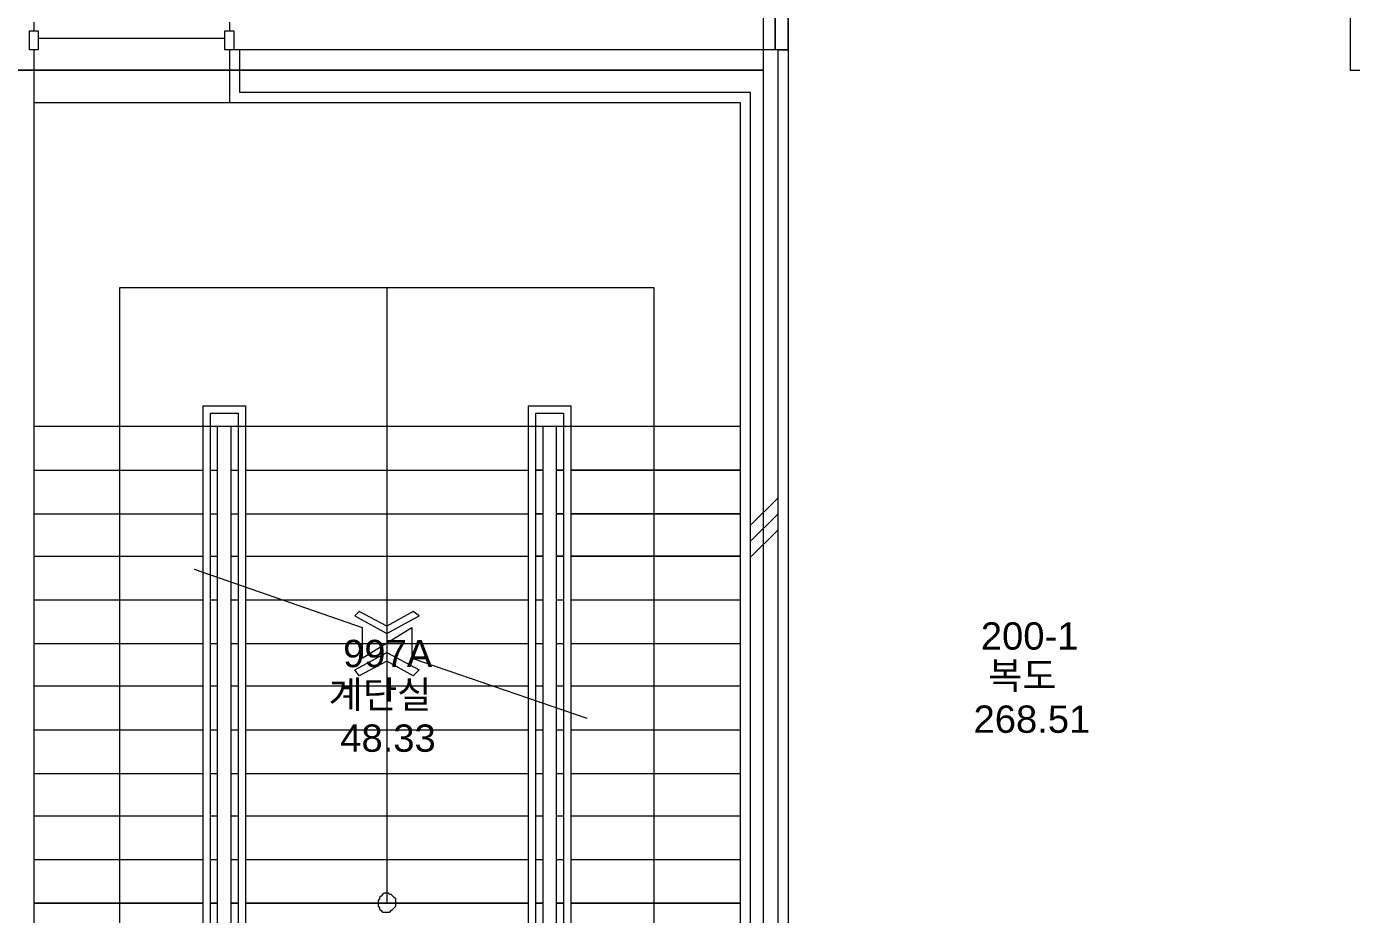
# Model space of a CAD drawing. Header units: millimetres. Extents: x -750 to 104995, y 68 to 66109.
# Drawn here: x 66581 to 76070, y 31411 to 37772 of the extents above; entities that cross this region are included whole.
import ezdxf

# ---------------------------------------------------------------- set-up
doc = ezdxf.new("R2010")
doc.units = ezdxf.units.MM
doc.layers.add('PDF_문자', color=7, linetype='Continuous')
doc.layers.add('PDF_형상', color=7, linetype='Continuous')
doc.styles.add('PDF 맑은고딕Semilight', font='Arial.ttf')

msp = doc.modelspace()

# ---------------------------------------------------------------- linework, layer by layer
at = {"layer": 'PDF_형상', "lineweight": 5}
for points in [[(25648.9, 37458), (54459.3, 37458), (61460.8, 37458), (62464, 37458), (66466.3, 37458), (71858.4, 37458), (71858.4, 38753.8), (71858.4, 42150.1), (76059.3, 41408.1), (76059.3, 38753.8), (76059.3, 37458), (78859.9, 37458), (82862.2, 37458), (84920.9, 37458), (84920.9, 34020), (84920.9, 28502.5), (90469.8, 28502.5), (90469.8, 24447.9), (90469.8, 16401.4), (85286.6, 16401.4), (79664.5, 16401.4), (79664.5, 23580.5), (79675, 23580.5)], [(72036.1, 37604.3), (71962.9, 37604.3), (72036.1, 37604.3), (72036.1, 42066.5), (72036.1, 37604.3), (72036.1, 30926.8), (72015.2, 30926.8), (72036.1, 30926.8)], [(18250.3, 28502.5), (71858.4, 28502.5), (71858.4, 38753.8), (76059.3, 38753.8), (76059.3, 37458), (78859.9, 37458), (78859.9, 34020), (76268.3, 34020), (76268.3, 28502.5), (83269.8, 28502.5), (83269.8, 26025.8)], [(66633.5, 37802.9), (66633.5, 37740.2)], [(68033.8, 37802.9), (68033.8, 37740.2)], [(66664.8, 37687.9), (68002.4, 37687.9)], [(66633.5, 37604.3), (66633.5, 28324.8), (62683.4, 28324.8), (62683.4, 29902.7), (62683.4, 28324.8), (66633.5, 28324.8)], [(68033.8, 37604.3), (68033.8, 37228.1)], [(71962.9, 31000), (71962.9, 37604.3), (68106.9, 37604.3), (68065.1, 37604.3)], [(68106.9, 37604.3), (68106.9, 37301.3), (71764.4, 37301.3), (71764.4, 30801.4), (71858.4, 30801.4), (71764.4, 30801.4), (71858.4, 30801.4), (71858.4, 31000), (71962.9, 31000), (71858.4, 31000), (71858.4, 30801.4), (71764.4, 30801.4)], [(66633.5, 37228.1), (68033.8, 37228.1), (71691.2, 37228.1), (71691.2, 30728.3), (71942, 30728.3), (71691.2, 30728.3)], [(67250, 30874.6), (67250, 35901), (71074.7, 35901), (71074.7, 30874.6)], [(69162.4, 35901), (69162.4, 31491.1)], [(66633.5, 34908.3), (71691.2, 34908.3)], [(67950.2, 30874.6), (67950.2, 34908.3)], [(68044.2, 34908.3), (68044.2, 30874.6)], [(70280.5, 30874.6), (70280.5, 34908.3)], [(70374.6, 34908.3), (70374.6, 30874.6)], [(66633.5, 34594.8), (67845.7, 34594.8)], [(67897.9, 34594.8), (67950.2, 34594.8)], [(68044.2, 34594.8), (68096.5, 34594.8)], [(68148.7, 34594.8), (70176, 34594.8)], [(71962.9, 34396.2), (71764.4, 34197.7)], [(66633.5, 34281.3), (67845.7, 34281.3)], [(67897.9, 34281.3), (67950.2, 34281.3)], [(68044.2, 34281.3), (68096.5, 34281.3)], [(68148.7, 34281.3), (70176, 34281.3)], [(71962.9, 34281.3), (71764.4, 34082.7)], [(71962.9, 34166.3), (71764.4, 33967.8)], [(66633.5, 33978.2), (67845.7, 33978.2)], [(67897.9, 33978.2), (67950.2, 33978.2)], [(68044.2, 33978.2), (68096.5, 33978.2)], [(68148.7, 33978.2), (70176, 33978.2)], [(67783, 33884.2), (68984.7, 33466.2), (68984.7, 33246.7), (69340, 33466.2), (69340, 33246.7), (70594, 32818.3)], [(66633.5, 33664.7), (67845.7, 33664.7)], [(67897.9, 33664.7), (67950.2, 33664.7)], [(68044.2, 33664.7), (68096.5, 33664.7)], [(68148.7, 33664.7), (70176, 33664.7)], [(70228.3, 33664.7), (70280.5, 33664.7)], [(70374.6, 33664.7), (70426.8, 33664.7)], [(70479.1, 33664.7), (71691.2, 33664.7)], [(66633.5, 33351.2), (67845.7, 33351.2)], [(67897.9, 33351.2), (67950.2, 33351.2)], [(68044.2, 33351.2), (68096.5, 33351.2)], [(68148.7, 33351.2), (70176, 33351.2)], [(70228.3, 33351.2), (70280.5, 33351.2)], [(70374.6, 33351.2), (70426.8, 33351.2)], [(70479.1, 33351.2), (71691.2, 33351.2)], [(66633.5, 33048.2), (67845.7, 33048.2)], [(67897.9, 33048.2), (67950.2, 33048.2)], [(68044.2, 33048.2), (68096.5, 33048.2)], [(68148.7, 33048.2), (70176, 33048.2)], [(70228.3, 33048.2), (70280.5, 33048.2)], [(70374.6, 33048.2), (70426.8, 33048.2)], [(70479.1, 33048.2), (71691.2, 33048.2)], [(66633.5, 32734.7), (67845.7, 32734.7)], [(67897.9, 32734.7), (67950.2, 32734.7)], [(68044.2, 32734.7), (68096.5, 32734.7)], [(68148.7, 32734.7), (70176, 32734.7)], [(70228.3, 32734.7), (70280.5, 32734.7)], [(70374.6, 32734.7), (70426.8, 32734.7)], [(70479.1, 32734.7), (71691.2, 32734.7)], [(66633.5, 32421.2), (67845.7, 32421.2)], [(67897.9, 32421.2), (67950.2, 32421.2)], [(68044.2, 32421.2), (68096.5, 32421.2)], [(68148.7, 32421.2), (70176, 32421.2)], [(70228.3, 32421.2), (70280.5, 32421.2)], [(70374.6, 32421.2), (70426.8, 32421.2)], [(70479.1, 32421.2), (71691.2, 32421.2)], [(66633.5, 32118.1), (67845.7, 32118.1)], [(67897.9, 32118.1), (67950.2, 32118.1)], [(68044.2, 32118.1), (68096.5, 32118.1)], [(68148.7, 32118.1), (70176, 32118.1)], [(70228.3, 32118.1), (70280.5, 32118.1)], [(70374.6, 32118.1), (70426.8, 32118.1)], [(70479.1, 32118.1), (71691.2, 32118.1)], [(66633.5, 31804.6), (67845.7, 31804.6)], [(67897.9, 31804.6), (67950.2, 31804.6)], [(68044.2, 31804.6), (68096.5, 31804.6)], [(68148.7, 31804.6), (70176, 31804.6)], [(70228.3, 31804.6), (70280.5, 31804.6)], [(70374.6, 31804.6), (70426.8, 31804.6)], [(70479.1, 31804.6), (71691.2, 31804.6)]]:
    msp.add_lwpolyline(points, dxfattribs=at)
for points in [[(71942, 42087.4), (71942, 37604.3)], [(66602.1, 37740.2), (66664.8, 37740.2), (66664.8, 37604.3), (66602.1, 37604.3)], [(68002.4, 37740.2), (68065.1, 37740.2), (68065.1, 37604.3), (68002.4, 37604.3)], [(66466.3, 33905.1), (66466.3, 28502.5), (71858.4, 28502.5), (71858.4, 37458), (66466.3, 37458)], [(67845.7, 35054.6), (68148.7, 35054.6), (68148.7, 30728.3), (67845.7, 30728.3)], [(70176, 35054.6), (70479.1, 35054.6), (70479.1, 30728.3), (70176, 30728.3)], [(67897.9, 35002.3), (68096.5, 35002.3), (68096.5, 30770.1), (67897.9, 30770.1)], [(70228.3, 35002.3), (70426.8, 35002.3), (70426.8, 30770.1), (70228.3, 30770.1)], [(70280.5, 34594.8), (70228.3, 34594.8)], [(70426.8, 34594.8), (70374.6, 34594.8)], [(71691.2, 34594.8), (70479.1, 34594.8)], [(70280.5, 34281.3), (70228.3, 34281.3)], [(70426.8, 34281.3), (70374.6, 34281.3)], [(71691.2, 34281.3), (70479.1, 34281.3)], [(70280.5, 33978.2), (70228.3, 33978.2)], [(70426.8, 33978.2), (70374.6, 33978.2)], [(71691.2, 33978.2), (70479.1, 33978.2)], [(69162.4, 33424.4), (69392.3, 33549.8), (69350.5, 33581.1), (69162.4, 33476.6), (68963.8, 33581.1), (68932.5, 33549.8)], [(69162.4, 33288.5), (69392.3, 33163.1), (69350.5, 33121.3), (69162.4, 33225.8), (68963.8, 33121.3), (68932.5, 33163.1)], [(69225.1, 31491.1), (69225.1, 31512), (69225.1, 31522.5), (69214.6, 31532.9), (69204.2, 31543.4), (69193.7, 31553.8), (69183.3, 31553.8), (69172.8, 31564.3), (69162.4, 31564.3), (69151.9, 31564.3), (69141.5, 31564.3), (69131, 31553.8), (69120.6, 31543.4), (69110.1, 31532.9), (69110.1, 31522.5), (69099.7, 31512), (69099.7, 31501.6), (69099.7, 31491.1), (69099.7, 31470.2), (69110.1, 31459.8), (69110.1, 31449.3), (69120.6, 31438.9), (69131, 31428.4), (69141.5, 31428.4), (69151.9, 31428.4), (69162.4, 31428.4), (69172.8, 31428.4), (69183.3, 31428.4), (69193.7, 31438.9), (69204.2, 31449.3), (69214.6, 31459.8), (69225.1, 31470.2), (69225.1, 31480.7)], [(67845.7, 31491.1), (66633.5, 31491.1)], [(67950.2, 31491.1), (67897.9, 31491.1)], [(68096.5, 31491.1), (68044.2, 31491.1)], [(70176, 31491.1), (68148.7, 31491.1)], [(70280.5, 31491.1), (70228.3, 31491.1)], [(70426.8, 31491.1), (70374.6, 31491.1)], [(71691.2, 31491.1), (70479.1, 31491.1)]]:
    msp.add_lwpolyline(points, close=True, dxfattribs=at)

# ---------------------------------------------------------------- texts
at = {"layer": 'PDF_문자', "char_height": 195.62, "attachment_point": 4, "style": 'PDF 맑은고딕Semilight'}
for s, insert in [('200-1', (73415.4, 33404.6)), ('997A', (68848.7, 33279.1)), ('복도', (73467.6, 33112)), ('계단실', (68744.4, 32976.1)), ('268.51', (73363.3, 32808.8)), ('48.33', (68828.1, 32672.9))]:
    msp.add_mtext(s, dxfattribs=dict(at, insert=insert))

doc.saveas('drawing.dxf')
